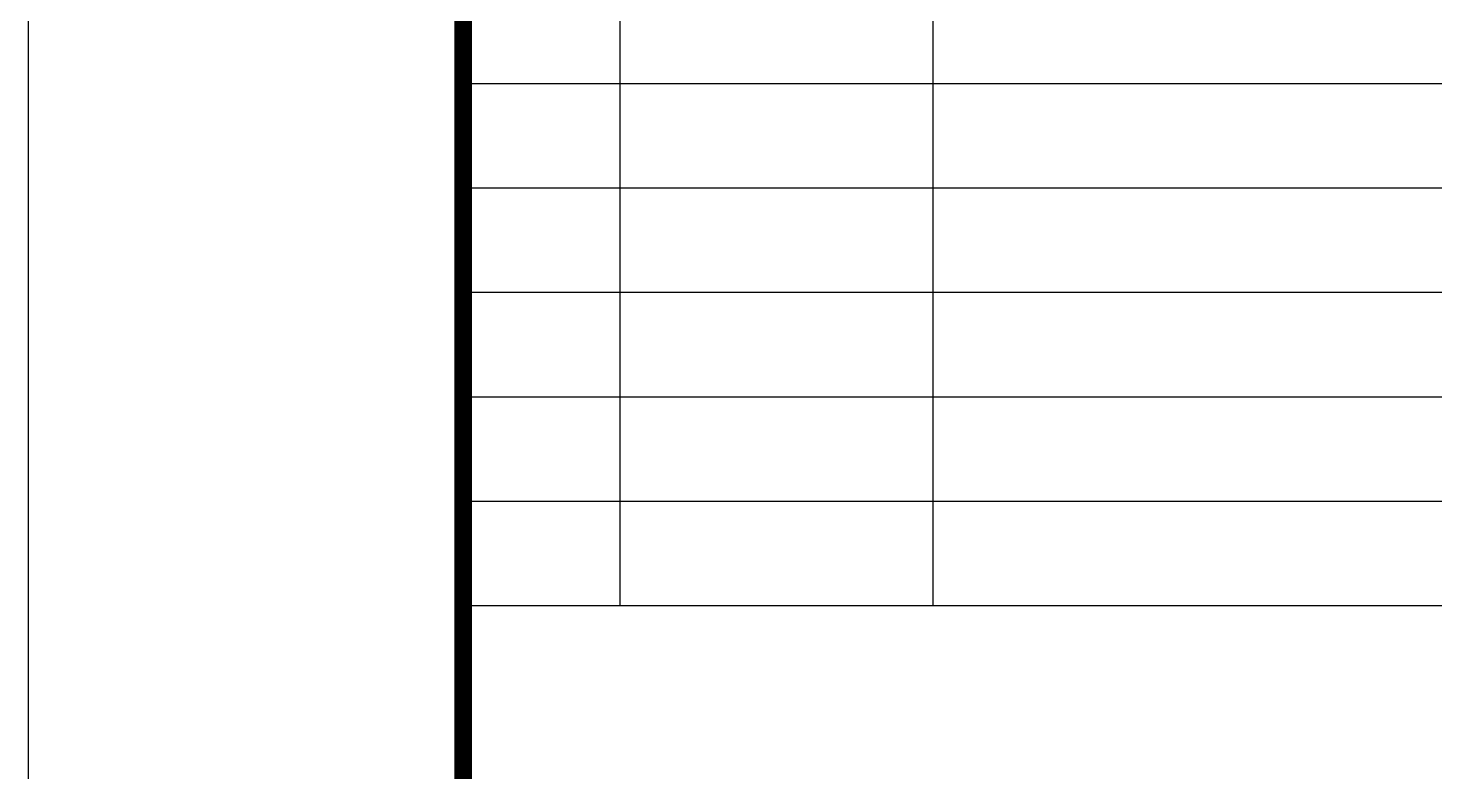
# Model space of a CAD drawing. Extents: x 5279878 to 5976284, y -275259 to -27697.
# Drawn here: x 5461081 to 5469165, y -151088 to -146814 of the extents above; entities that cross this region are included whole.
import ezdxf

# ---------------------------------------------------------------- set-up
doc = ezdxf.new("R2010")
doc.units = 0
doc.header["$LTSCALE"] = 1000
doc.header["$MEASUREMENT"] = 0
doc.layers.get('0').update_dxf_attribs({"linetype": 'CONTINUOUS'})
doc.layers.add('PUB_TITLE', color=4, linetype='CONTINUOUS')

msp = doc.modelspace()

# ---------------------------------------------------------------- linework, layer by layer
for p, q in [((5464481, -129732), (5464481, -150132)), ((5466281, -129732), (5466281, -150132))]:
    msp.add_line(p, q)
at = {"layer": 'PUB_TITLE'}
for p, q in [((5463581, -147132), (5481581, -147132)), ((5463581, -147732), (5481581, -147732)), ((5463581, -148332), (5481581, -148332)), ((5463581, -148932), (5481581, -148932)), ((5463581, -149532), (5481581, -149532)), ((5463581, -150132), (5481581, -150132))]:
    msp.add_line(p, q, dxfattribs=at)
msp.add_lwpolyline([(5461081, -157732), (5482081, -157732), (5482081, -128032), (5461081, -128032)], close=True, dxfattribs=at)
at = {"layer": 'PUB_TITLE', "const_width": 100}
msp.add_lwpolyline([(5463581, -157232), (5481581, -157232), (5481581, -128532), (5463581, -128532)], close=True, dxfattribs=at)

doc.saveas('drawing.dxf')
